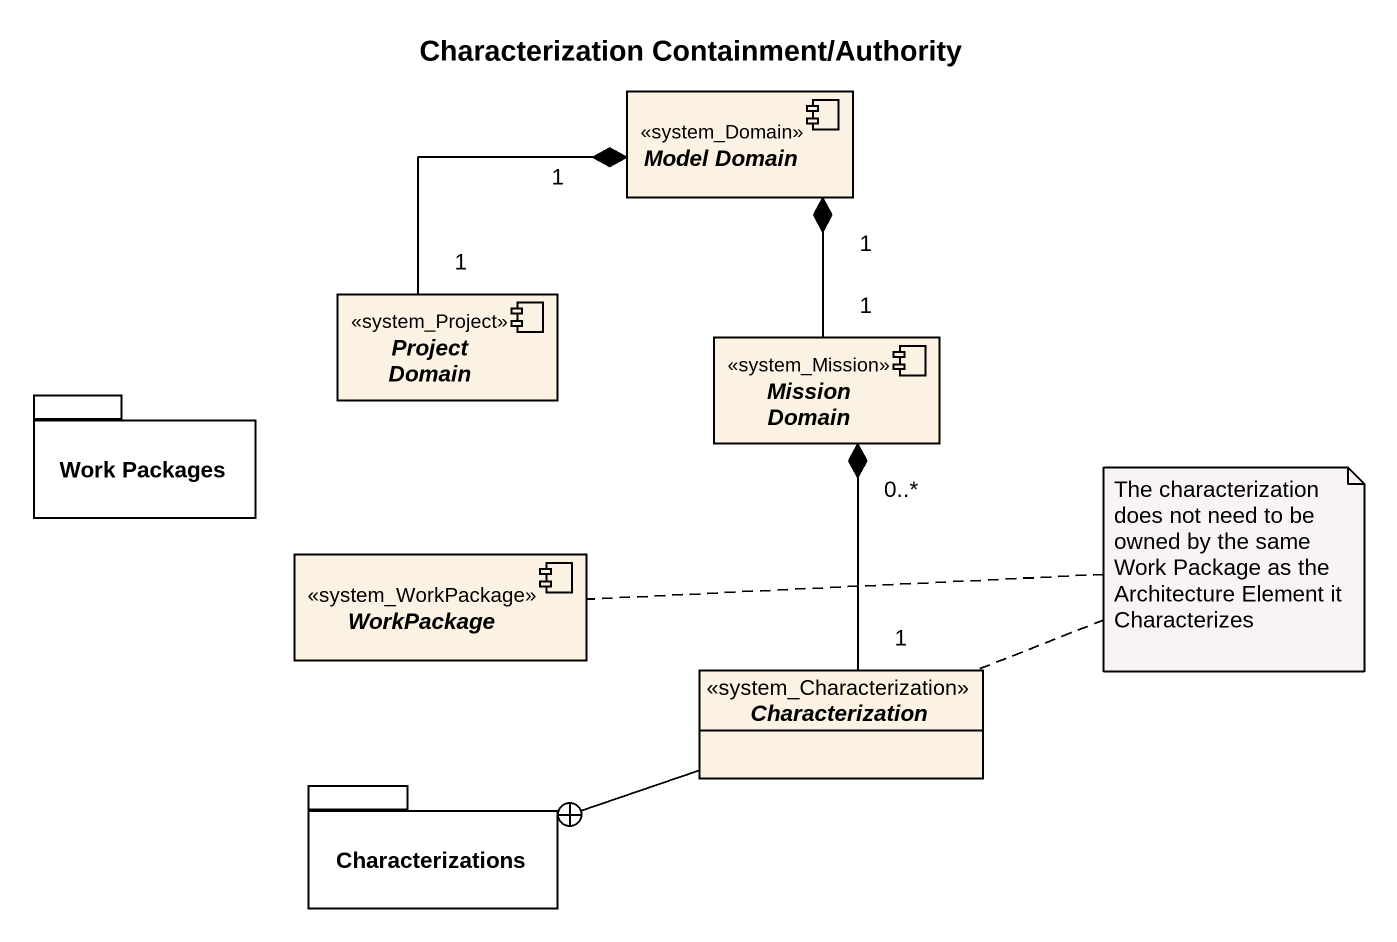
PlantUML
@startuml
title Characterization Containment/Authority
allowmixing
hide circle
hide empty members
component "Model Domain" as Model_Domain <<system_Domain>>
component "Project Domain" as Project_Domain <<system_Project>>
component "Mission Domain" as Mission_Domain <<system_Mission>>
package "Work Packages" as Work_Packages {
}
component WorkPackage <<system_WorkPackage>>
abstract class Characterization <<system_Characterization>>
package Characterizations {
}
Model_Domain "1" *-- "1" Project_Domain
Model_Domain "1" *-- "1" Mission_Domain
Mission_Domain "0..*" *-- "1" Characterization
Characterization -left-+ Characterizations
note as N1
  The characterization does not need to be owned by the same Work Package as the Architecture Element it Characterizes
end note
N1 .. Characterization
N1 .. WorkPackage
@enduml
